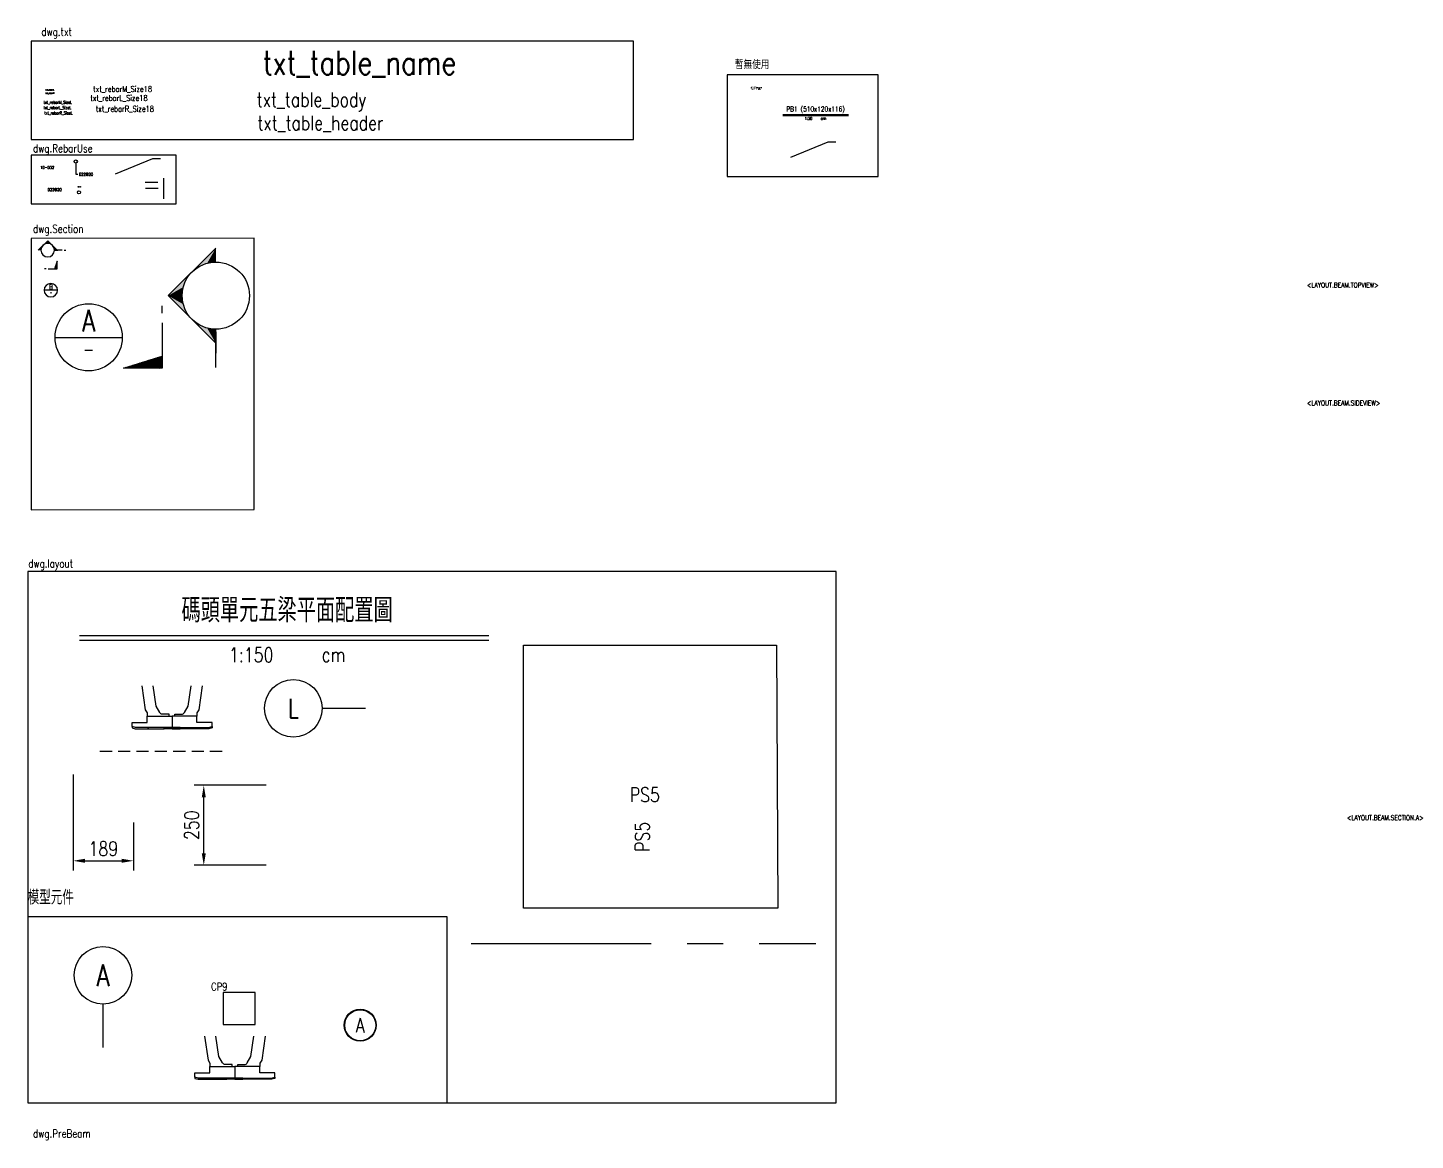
# Model space of a CAD drawing. Extents: x -4754 to 4964, y -19960 to 3942.
# Drawn here: x -4262 to 73, y 466 to 3942 of the extents above; entities that cross this region are included whole.
import ezdxf
from ezdxf.enums import TextEntityAlignment as Align

# ---------------------------------------------------------------- set-up
doc = ezdxf.new("R2010")
doc.units = 0
doc.header["$LTSCALE"] = 3
doc.linetypes.add('CENTER', pattern=[2, 1.25, -0.25, 0.25, -0.25])
doc.linetypes.add('DASHED', pattern=[19.05, 12.7, -6.35])
doc.layers.get('0').update_dxf_attribs({"linetype": 'CONTINUOUS'})
doc.layers.add('HB_0', color=7, linetype='CONTINUOUS', transparency=0.5)
for name, color, linetype in [('HB_DIM', 1, 'CONTINUOUS'), ('HB_SYMBOLS', 7, 'CONTINUOUS'), ('HB_TXT_CTEXT', 2, 'CONTINUOUS'), ('RCAD.PARM.Treatle', 2, 'CONTINUOUS'), ('底圖', 7, 'CONTINUOUS'), ('預鑄樁帽', 6, 'CONTINUOUS'), ('預鑄版_TXT', 2, 'CONTINUOUS')]:
    doc.layers.add(name, color=color, linetype=linetype)
doc.styles.get("Standard").update_dxf_attribs({"font": 'ROMANS.shx', "width": 0.8, "bigfont": 'chineset.shx'})
doc.dimstyles.new('150cm', dxfattribs={"dimscale": 15, "dimtxt": 3, "dimasz": 2.5, "dimexe": 2, "dimexo": 2, "dimgap": 1, "dimtad": 1, "dimdsep": 46, "dimtxsty": 'Standard', "dimcen": 0, "dimclrt": 2, "dimadec": 0, "dimazin": 0, "dimtfac": 1, "dimtix": 1, "dimtmove": 2, "dimatfit": 3, "dimfxl": 1, "dimtolj": 1, "dimtzin": 0, "dimarcsym": 0})

# ---------------------------------------------------------------- blocks, each defined once
blk = doc.blocks.new('C')
at = {"color": 3, "linetype": 'Continuous'}
blk.add_circle((0, 0), 1.2, dxfattribs=at)
blk = doc.blocks.new('SEC2U0-n')
at = {"color": 3}
for p, q in [((-17, 0), (-19, 0)), ((-15, 0), (-7, 0))]:
    blk.add_line(p, q, dxfattribs=at)
at = {"color": 2, "linetype": 'Continuous'}
for p, q in [((-7.5, 0), (-10.6, 0)), ((-9.9, 0), (0, 9.9)), ((0, 9.9), (9.9, 0))]:
    blk.add_line(p, q, dxfattribs=at)
blk.add_circle((0, 0), 7, dxfattribs=at)
for points in [[(-9.9, 0), (-6.1, 3.5), (-4.9, 4.9), (-5.6, 4.3)], [(-9.9, 0), (-6.8, 1.8), (-6.1, 3.5), (-6.8, 1.8)], [(-9.9, 0), (-7, 0), (-6.8, 1.8), (-6.9, 0.9)], [(0, 9.9), (-3.5, 6.1), (-4.9, 4.9), (-4.3, 5.6)], [(0, 9.9), (-1.8, 6.8), (-3.5, 6.1), (-1.8, 6.8)], [(0, 9.9), (0, 7), (-1.8, 6.8), (-0.9, 6.9)], [(0, 9.9), (3.5, 6.1), (4.9, 4.9), (4.3, 5.6)], [(0, 9.9), (1.8, 6.8), (3.5, 6.1), (1.8, 6.8)], [(0, 9.9), (0, 7), (1.8, 6.8), (0.9, 6.9)], [(9.9, 0), (6.1, 3.5), (4.9, 4.9), (5.6, 4.3)], [(9.9, 0), (6.8, 1.8), (6.1, 3.5), (6.8, 1.8)], [(9.9, 0), (7, 0), (6.8, 1.8), (6.9, 0.9)]]:
    blk.add_solid(points, dxfattribs=at)
blk = doc.blocks.new('ST-n')
at = {"color": 2}
blk.add_line((-7, 0), (7, 0), dxfattribs=at)
blk.add_circle((0, 0), 7, dxfattribs=at)
at = {"color": 3, "width": 0.8}
blk.add_attdef('A', text='', height=5, dxfattribs=at).set_placement((0, 3.5), align=Align.MIDDLE)
at = {"color": 1, "width": 0.8}
blk.add_attdef('HB2002', text='', height=2.5, dxfattribs=at).set_placement((0, -2.5), align=Align.MIDDLE)
blk = doc.blocks.new('*X3')
at = {"color": 0, "linetype": 'Continuous'}
for p, q in [((84.48, 269.21), (86.93, 271.66)), ((79, 269.21), (79.03, 269.24)), ((79.17, 269.21), (79.29, 269.32)), ((79.35, 269.21), (79.54, 269.4)), ((79.53, 269.21), (79.8, 269.48)), ((79.71, 269.21), (80.06, 269.56)), ((79.88, 269.21), (80.31, 269.64)), ((80.06, 269.21), (80.57, 269.72)), ((80.24, 269.21), (80.83, 269.8)), ((80.41, 269.21), (81.09, 269.88)), ((80.59, 269.21), (81.34, 269.96)), ((80.77, 269.21), (81.6, 270.04)), ((80.94, 269.21), (81.86, 270.12)), ((81.12, 269.21), (82.11, 270.2)), ((81.3, 269.21), (82.37, 270.29)), ((81.47, 269.21), (82.63, 270.37)), ((81.65, 269.21), (82.89, 270.45)), ((81.83, 269.21), (83.14, 270.53)), ((82, 269.21), (83.4, 270.61)), ((82.18, 269.21), (83.66, 270.69)), ((82.36, 269.21), (83.91, 270.77)), ((82.53, 269.21), (84.17, 270.85)), ((82.71, 269.21), (84.43, 270.93)), ((82.89, 269.21), (84.69, 271.01)), ((83.06, 269.21), (84.94, 271.09)), ((83.24, 269.21), (85.2, 271.17)), ((83.42, 269.21), (85.46, 271.25)), ((83.59, 269.21), (85.71, 271.33)), ((83.77, 269.21), (85.97, 271.41)), ((83.95, 269.21), (86.23, 271.49)), ((84.12, 269.21), (86.49, 271.57)), ((84.3, 269.21), (86.74, 271.65)), ((84.65, 269.21), (86.93, 271.48)), ((84.83, 269.21), (86.93, 271.31)), ((85.01, 269.21), (86.93, 271.13)), ((85.19, 269.21), (86.93, 270.95)), ((85.36, 269.21), (86.93, 270.78)), ((85.54, 269.21), (86.93, 270.6)), ((85.72, 269.21), (86.93, 270.42)), ((85.89, 269.21), (86.93, 270.25)), ((86.07, 269.21), (86.93, 270.07)), ((86.25, 269.21), (86.93, 269.89)), ((86.42, 269.21), (86.93, 269.72)), ((86.6, 269.21), (86.93, 269.54)), ((86.78, 269.21), (86.93, 269.36))]:
    blk.add_line(p, q, dxfattribs=at)
blk = doc.blocks.new('SEND-n')
at = {"color": 3}
for p, q in [((9.4, 0), (0, 0)), ((11.4, 0), (13, 0))]:
    blk.add_line(p, q, dxfattribs=at)
at = {"color": 2, "linetype": 'Continuous'}
blk.add_lwpolyline([(0, 0), (0, 8), (2.5, 0)], close=True, dxfattribs=at)
at = {"color": 2, "linetype": 'Continuous', "rotation": 270}
blk.add_blockref('*X3', (-269.2, 86.9), dxfattribs=at)
blk = doc.blocks.new('rebar_num')
at = {"color": 0, "linetype": 'Continuous', "width": 0.8}
blk.add_attdef('A', text='', height=9, dxfattribs=at).set_placement((-3.1, 3.9), align=Align.MIDDLE_LEFT)
blk = doc.blocks.new('H_Circle_guide')
at = {"layer": 'HB_TXT_CTEXT', "color": 1, "linetype": 'Continuous'}
blk.add_lwpolyline([(0, -5), (0, -40), (6.4, -40)], dxfattribs=at)
blk.add_circle((0, 0), 5, dxfattribs=at)
at = {"color": 0, "linetype": 'Continuous', "width": 0.8}
blk.add_attdef('A', text='', height=9, dxfattribs=at).set_placement((10.1, -40), align=Align.MIDDLE_LEFT)
blk = doc.blocks.new('H_Arrow_guide')
at = {"layer": 'HB_TXT_CTEXT', "color": 1, "linetype": 'Continuous'}
blk.add_lwpolyline([(0, 0, 0, 2.5, 0), (0, -7.5, 0, 0, 0), (0, -37, 0, 0, 0), (7.5, -37, 0, 0, 0)], format="xyseb", dxfattribs=at)
at = {"color": 0, "linetype": 'Continuous', "width": 0.8}
blk.add_attdef('A', text='', height=9, dxfattribs=at).set_placement((9.7, -35.9), align=Align.MIDDLE_LEFT)
blk = doc.blocks.new('beam_title')
at = {"layer": 'HB_TXT_CTEXT', "color": 3, "linetype": 'Continuous'}
blk.add_line((-102.5, 3), (102.5, 3), dxfattribs=at)
at = {"layer": 'HB_TXT_CTEXT', "color": 1, "linetype": 'Continuous'}
blk.add_line((-102.5, 0), (102.5, 0), dxfattribs=at)
at = {"color": 3, "linetype": 'Continuous', "width": 0.8}
blk.add_attdef('A', text='', height=15, dxfattribs=at).set_placement((0, 19.5), align=Align.MIDDLE)
at = {"color": 2, "linetype": 'Continuous', "width": 0.8}
for tag, p in [('1:30', (-22.4, -9)), ('CM', (24.8, -9))]:
    blk.add_attdef(tag, text='', height=9, dxfattribs=at).set_placement(p, align=Align.MIDDLE)
blk = doc.blocks.new('gr_t')
at = {"layer": 'HB_SYMBOLS', "color": 4, "linetype": 'Continuous'}
blk.add_line((0, -6), (0, -15), dxfattribs=at)
blk.add_circle((0, 0), 6, dxfattribs=at)
at = {"layer": 'HB_SYMBOLS', "color": 4, "linetype": 'Continuous', "width": 0.8}
blk.add_attdef('A', text='', height=4.5, dxfattribs=at).set_placement((0, 0), align=Align.MIDDLE)
blk = doc.blocks.new('fender')
at = {"color": 7, "linetype": 'Continuous'}
for points in [[(-94.7, -0.1), (-83.8, -75), (-78, -85.1), (-78, -95.1)], [(94.7, -0.1), (83.8, -75), (78, -85.1), (78, -95.1)]]:
    blk.add_lwpolyline(points, dxfattribs=at)
for points in [[(-9, -95.1), (-9, -89.4, 0.414214), (-9.5, -88.9), (-29.8, -88.9, -0.272631), (-38.5, -83.9), (-50, -63.5), (-59.4, -0.1)], [(9, -95.1), (9, -89.4, -0.414214), (9.5, -88.9), (29.8, -88.9, 0.272631), (38.5, -83.9), (50, -63.5), (59.4, -0.1)]]:
    blk.add_lwpolyline(points, format="xyb", dxfattribs=at)
for points in [[(0, -95.1), (0, -131.1), (-114.4, -131.1), (-125, -127.9), (-125, -115.1), (-78, -115.1), (-78, -95.1)], [(-115, -135.1), (-75, -135.1), (-75, -131.1), (-114.4, -131.1), (-125, -127.9), (-125, -132.1)], [(0, -95.1), (0, -131.1), (114.4, -131.1), (125, -127.9), (125, -115.1), (78, -115.1), (78, -95.1)], [(115, -135.1), (75, -135.1), (75, -131.1), (114.4, -131.1), (125, -127.9), (125, -132.1)], [(-75, -131.1), (-75, -135.1), (-25, -135.1), (-25, -131.1)], [(0, -131.1), (0, -135.1), (-25, -135.1), (-25, -131.1)], [(0, -131.1), (0, -135.1), (25, -135.1), (25, -131.1)], [(75, -131.1), (75, -135.1), (25, -135.1), (25, -131.1)]]:
    blk.add_lwpolyline(points, close=True, dxfattribs=at)
blk = doc.blocks.new('title')
at = {"layer": 'HB_TXT_CTEXT', "color": 3}
blk.add_line((-639.6, 0), (639.6, 0), dxfattribs=at)
at = {"layer": 'HB_TXT_CTEXT', "color": 1}
blk.add_line((-639.6, -15), (639.6, -15), dxfattribs=at)
at = {"color": 3, "linetype": 'Continuous', "width": 0.8}
blk.add_attdef('碼頭單元五梁平面配置圖', text='', height=75, dxfattribs=at).set_placement((9.6, 82.5), align=Align.MIDDLE)
at = {"color": 2, "linetype": 'Continuous', "width": 0.8}
for tag, p in [('1:150', (-102.6, -60.5)), ('CM', (154.5, -60))]:
    blk.add_attdef(tag, text='', height=45, dxfattribs=at).set_placement(p, align=Align.MIDDLE)
blk = doc.blocks.new('*D50')
at = {"layer": 'HB_DIM', "color": 0, "lineweight": -2, "transparency": 16777216}
for p, q in [((-4120.3, 1609.1), (-4120.3, 1309.1)), ((-3931.3, 1459.1), (-3931.3, 1309.1)), ((-4082.8, 1339.1), (-3968.8, 1339.1))]:
    blk.add_line(p, q, dxfattribs=at)
at = {"layer": 'HB_DIM', "color": 0, "transparency": 16777216}
for points in [[(-4082.8, 1345.4), (-4082.8, 1332.9), (-4120.3, 1339.1)], [(-3968.8, 1345.4), (-3968.8, 1332.9), (-3931.3, 1339.1)]]:
    blk.add_solid(points, dxfattribs=at)
at = {"layer": 'HB_DIM', "color": 2, "transparency": 16777216, "insert": (-4025.8, 1376.6), "char_height": 45, "attachment_point": 5}
blk.add_mtext('\\A1;189', dxfattribs=at)
blk = doc.blocks.new('*D51')
at = {"layer": 'HB_DIM', "color": 0, "lineweight": -2, "transparency": 16777216}
for p, q in [((-3517, 1575.2), (-3742, 1575.2)), ((-3712, 1362.7), (-3712, 1537.7)), ((-3517, 1325.2), (-3742, 1325.2))]:
    blk.add_line(p, q, dxfattribs=at)
at = {"layer": 'HB_DIM', "color": 0, "transparency": 16777216}
for points in [[(-3718.2, 1537.7), (-3705.7, 1537.7), (-3712, 1575.2)], [(-3718.2, 1362.7), (-3705.7, 1362.7), (-3712, 1325.2)]]:
    blk.add_solid(points, dxfattribs=at)
at = {"layer": 'HB_DIM', "color": 2, "transparency": 16777216, "insert": (-3749.5, 1450.2), "char_height": 45, "attachment_point": 5, "rotation": 90}
blk.add_mtext('\\A1;250', dxfattribs=at)
blk = doc.blocks.new('pilecap')
at = {"layer": '預鑄樁帽', "linetype": 'DASHED', "ltscale": 100}
blk.add_lwpolyline([(-50, -50), (50, -50), (50, 50), (-50, 50)], close=True, dxfattribs=at)
at = {"width": 0.8}
blk.add_attdef('A', text='', height=24, dxfattribs=at).set_placement((-61.9, 68.6), align=Align.MIDDLE)
blk = doc.blocks.new('linelabel')
at = {"layer": 'HB_SYMBOLS', "color": 4, "linetype": 'Continuous'}
blk.add_line((0, -90), (0, -225), dxfattribs=at)
blk.add_circle((0, 0), 90, dxfattribs=at)
at = {"color": 4, "width": 0.8}
blk.add_attdef('A', text='', height=67.5, dxfattribs=at).set_placement((0, 0), align=Align.MIDDLE)
blk = doc.blocks.new('pile')
at = {"layer": 'HB_0', "linetype": 'Continuous'}
for radius in [50, 48.4]:
    blk.add_circle((0, 0), radius, dxfattribs=at)
at = {"color": 2, "width": 0.8}
blk.add_attdef('A', text='', height=45, dxfattribs=at).set_placement((0, 0), align=Align.MIDDLE_CENTER)
blk = doc.blocks.new('C_Red')
at = {"color": 1, "linetype": 'Continuous'}
blk.add_circle((0, 0), 1.2, dxfattribs=at)
blk = doc.blocks.new('m_H_Blk_Big_Texts')
at = {"color": 2}
blk.add_line((-105, 0), (105, 0), dxfattribs=at)
blk.add_circle((0, 0), 105, dxfattribs=at)
at = {"color": 3, "linetype": 'Continuous', "width": 0.8}
blk.add_attdef('A', text='', height=67.5, dxfattribs=at).set_placement((0, 52.5), align=Align.MIDDLE)
at = {"color": 1, "width": 0.8}
blk.add_attdef('HB2002', text='', height=37.5, rotation=0, dxfattribs=at).set_placement((0, -37.5), align=Align.MIDDLE)
blk = doc.blocks.new('m_H_Blk_Big_Major')
at = {"color": 2, "linetype": 'Continuous'}
for p, q in [((-148.5, 0), (0, 148.5)), ((0, -148.5), (-148.5, 0)), ((0, -112.6), (0, -159.3))]:
    blk.add_line(p, q, dxfattribs=at)
at = {"color": 3}
for p, q in [((0, -225), (0, -105)), ((0, -150), (0, -180))]:
    blk.add_line(p, q, dxfattribs=at)
at = {"color": 2, "linetype": 'Continuous'}
blk.add_circle((0, 0), 105, dxfattribs=at)
for points in [[(0, 148.5), (-52.5, 90.9), (-74.2, 74.2), (-63.9, 83.3)], [(0, 148.5), (-27.2, 101.4), (-52.5, 90.9), (-27.2, 101.4)], [(0, 148.5), (0, 105), (-27.2, 101.4), (-13.7, 104.1)], [(-148.5, 0), (-90.9, 52.5), (-74.2, 74.2), (-83.3, 63.9)], [(-148.5, 0), (-101.4, 27.2), (-90.9, 52.5), (-101.4, 27.2)], [(-148.5, 0), (-105, 0), (-101.4, 27.2), (-104.1, 13.7)], [(-148.5, 0), (-101.4, -27.2), (-90.9, -52.5), (-101.4, -27.2)], [(-148.5, 0), (-90.9, -52.5), (-74.2, -74.2), (-83.3, -63.9)], [(-148.5, 0), (-105, 0), (-101.4, -27.2), (-104.1, -13.7)], [(0, -148.5), (-52.5, -90.9), (-74.2, -74.2), (-63.9, -83.3)], [(0, -148.5), (-27.2, -101.4), (-52.5, -90.9), (-27.2, -101.4)], [(0, -148.5), (0, -105), (-27.2, -101.4), (-13.7, -104.1)]]:
    blk.add_solid(points, dxfattribs=at)
blk = doc.blocks.new('m_H_Blk_Big_Minor')
at = {"color": 3}
for p, q in [((0, -24.4), (0, -0.7)), ((0, -54.1), (0, -195.7))]:
    blk.add_line(p, q, dxfattribs=at)
at = {"color": 2, "linetype": 'Continuous'}
blk.add_lwpolyline([(0, -195.7), (-120, -195.7), (0, -158.2)], close=True, dxfattribs=at)
at = {"color": 2, "linetype": 'Continuous', "xscale": 14.99999999999999, "yscale": 14.99999999999999, "zscale": 14.99999999999999, "rotation": 8.609491451989738e-07}
blk.add_blockref('*X3', (-1303.9, -4233.9), dxfattribs=at)

msp = doc.modelspace()

# ---------------------------------------------------------------- linework, layer by layer
at = {"linetype": 'Continuous'}
msp.add_line((-3854.807, 3440.07), (-3893.807, 3440.07), dxfattribs=at)
for points in [[(-4251.563, 3900.222), (-4251.563, 3592.771), (-2369.433, 3592.771), (-2369.433, 3900.222)], [(-4251.563, 3543.963), (-4251.563, 3391.612), (-3798.441, 3391.612), (-3798.441, 3543.963)], [(-4251.563, 3283.603), (-4251.563, 2436.078), (-3554.139, 2436.687), (-3554.139, 3284.212)], [(-4261.946, 1163.54), (-4261.946, 583.27), (-2951.385, 583.27), (-2951.385, 1163.54)]]:
    msp.add_lwpolyline(points, close=True, dxfattribs=at)
at = {"color": 0, "linetype": 'Continuous'}
msp.add_lwpolyline([(-2076.267, 3795.152), (-2076.267, 3477.063), (-1604.961, 3477.063), (-1604.961, 3795.152)], close=True, dxfattribs=at)
at = {"color": 7, "linetype": 'Continuous'}
msp.add_lwpolyline([(-4261.946, 2242.613), (-4261.946, 583.27), (-1735.853, 583.27), (-1735.853, 2242.613)], close=True, dxfattribs=at)
at = {"linetype": 'DASHED'}
msp.add_lwpolyline([(-4036.705, 1681.152), (-3806.896, 1681.152), (-3642.424, 1681.152)], dxfattribs=at)
at = {"color": 252, "linetype": 'CENTER', "ltscale": 150}
msp.add_lwpolyline([(-2876.368, 1080.944), (-1799.622, 1080.944)], dxfattribs=at)
at = {"layer": 'HB_0', "color": 3, "linetype": 'Continuous'}
msp.add_line((-3855.913, 3458.049), (-3894.913, 3458.049), dxfattribs=at)
at = {"layer": 'HB_DIM', "color": 4, "linetype": 'Continuous'}
msp.add_line((-3836.399, 3407.472), (-3836.399, 3472.216), dxfattribs=at)
at = {"layer": 'RCAD.PARM.Treatle', "color": 4, "linetype": 'Continuous'}
msp.add_lwpolyline([(-1877.505, 3537.904), (-1761.278, 3585.793), (-1737.494, 3585.793)], dxfattribs=at)
at = {"layer": 'RCAD.PARM.Treatle', "color": 1, "linetype": 'Continuous'}
msp.add_lwpolyline([(-3987.325, 3486.045), (-3871.098, 3533.934), (-3847.314, 3533.934)], dxfattribs=at)
msp.add_circle((-4101.965, 3427.863), 5, dxfattribs=at)
at = {"layer": '底圖', "color": 4, "linetype": 'Continuous'}
msp.add_lwpolyline([(-1922.391, 2012.664), (-1918.264, 1190.813), (-2712.795, 1190.813), (-2712.795, 2012.664), (-1922.391, 2012.664)], dxfattribs=at)

# ---------------------------------------------------------------- block references
at = {"color": 0, "linetype": 'Continuous'}
ref = msp.add_blockref('beam_title', (-1800.599, 3667.522), dxfattribs=at)
ref.add_attrib('A', 'PB1 (510x120x116)', dxfattribs={"color": 0, "linetype": 'Continuous', "height": 15, "width": 0.8}).set_placement((-1800.601, 3687.02), align=Align.MIDDLE)
ref.add_attrib('1:30', '1:30', dxfattribs={"color": 0, "linetype": 'Continuous', "height": 9, "width": 0.8}).set_placement((-1823.034, 3658.519), align=Align.MIDDLE)
ref.add_attrib('CM', 'cm', dxfattribs={"color": 0, "linetype": 'Continuous', "height": 9, "width": 0.8}).set_placement((-1775.761, 3658.52), align=Align.MIDDLE)
for name, p in [('H_Circle_guide', (-4111.967, 3524.119)), ('H_Arrow_guide', (-4209.53, 3471.961))]:
    msp.add_blockref(name, p, dxfattribs=at).add_auto_attribs({'A': 'D22@20'})
ref = msp.add_blockref('rebar_num', (-4220.005, 3501.592), dxfattribs=at)
ref.add_attrib('A', '10-D32', dxfattribs={"linetype": 'Continuous', "height": 9, "width": 0.8}).set_placement((-4223.134, 3505.462), align=Align.MIDDLE_LEFT)
at = {"linetype": 'Continuous'}
for name, p in [('C_Red', (-4098.506, 3444.707)), ('m_H_Blk_Big_Major', (-3674.304, 3104.919)), ('m_H_Blk_Big_Minor', (-3842.374, 3074.209))]:
    msp.add_blockref(name, p, dxfattribs=at)
for name, p, values in [('m_H_Blk_Big_Texts', (-4071.673, 2974.625), {'A': 'A', 'HB2002': '-'}), ('title', (-3461.128, 2043.086), {'碼頭單元五梁平面配置圖': '碼頭單元五梁平面配置圖', '1:150': '1:150', 'CM': 'cm'}), ('linelabel', (-4027.022, 981.242), {'A': 'A'}), ('pile', (-3223.332, 825.376), {'A': 'A'})]:
    msp.add_blockref(name, p, dxfattribs=at).add_auto_attribs(values)
for p in [(-3811.213, 1886.233), (-3614.627, 791.464)]:
    msp.add_blockref('fender', p)
msp.add_blockref('pilecap', (-3601.628, 877.275)).add_auto_attribs({'A': 'CP9'})
at = {"layer": 'RCAD.PARM.Treatle', "linetype": 'Continuous'}
msp.add_blockref('C', (-4103.513, 3445.031), dxfattribs=at)
at = {"layer": 'RCAD.PARM.Treatle', "linetype": 'Continuous', "xscale": -3.000000000160651, "yscale": 2.999999999925704, "zscale": 3, "rotation": 359.9999999991219}
for name, p in [('SEC2U0-n', (-4199.553, 3246.978)), ('SEND-n', (-4170.221, 3188.589))]:
    msp.add_blockref(name, p, dxfattribs=at)
at = {"layer": 'RCAD.PARM.Treatle', "linetype": 'Continuous'}
ref = msp.add_blockref('ST-n', (-4189.749, 3121.822), dxfattribs=dict(at, xscale=-3.000000000160651, yscale=2.999999999925704, zscale=3, rotation=359.9999999991219))
ref.add_attrib('HB2002', '-', dxfattribs={"layer": '0', "color": 1, "height": 7.5, "rotation": 360, "width": 0.8}).set_placement((-4189.749, 3114.322), align=Align.MIDDLE)
ref.add_attrib('A', 'B', dxfattribs={"layer": '0', "color": 3, "height": 15, "rotation": 360, "width": 0.8}).set_placement((-4189.749, 3132.322), align=Align.MIDDLE)
at = {"layer": '底圖'}
ref = msp.add_blockref('gr_t', (-3432.097, 1815.553), dxfattribs=dict(at, xscale=15, yscale=15, zscale=15, rotation=90))
ref.add_attrib('A', 'L', dxfattribs={"layer": 'HB_SYMBOLS', "color": 4, "linetype": 'Continuous', "height": 60, "width": 0.8}).set_placement((-3432.097, 1815.553), align=Align.MIDDLE)

# ---------------------------------------------------------------- texts
at = {"color": 0, "linetype": 'Continuous', "char_height": 25, "width": 191.4764, "attachment_point": 1}
for s, insert in [('{dwg.txt}', (-4219.362, 3941.997)), ('{暫無使用}', (-2052.714, 3838.126)), ('{dwg.RebarUse}', (-4245.415, 3577.605)), ('{dwg.Section}', (-4245.415, 3326.24)), ('{dwg.layout}', (-4260.149, 2280.383)), ('{dwg.PreBeam}', (-4245.415, 499.264))]:
    msp.add_mtext(s, dxfattribs=dict(at, insert=insert))
at = {"linetype": 'Continuous', "insert": (-4261.946, 1247.362), "char_height": 45, "width": 231.61621, "attachment_point": 1}
msp.add_mtext('{模型元件}', dxfattribs=at)
at = {"layer": 'HB_DIM', "color": 2, "linetype": 'Continuous', "width": 0.8}
msp.add_text('txt_rebarL', height=4.5, dxfattribs=at).set_placement((-4206.308, 3748.175), align=Align.MIDDLE_LEFT)
msp.add_text('txt_rebarR', height=4.5, dxfattribs=at).set_placement((-4178.696, 3737.422), align=Align.MIDDLE_RIGHT)
at = {"layer": 'HB_TXT_CTEXT', "color": 3, "linetype": 'Continuous', "width": 0.8}
msp.add_text('txt_table_name', height=75, rotation=360, dxfattribs=at).set_placement((-3225.274, 3832.778), align=Align.MIDDLE_CENTER)
at = {"layer": 'HB_TXT_CTEXT', "linetype": 'Continuous', "width": 0.8}
for s, height, p in [('txt_rebarL_Size18', 18, (-4066.469, 3722.36)), ('斷面"A"', 9, (-2004.538, 3752.009)), ('txt_rebarL_SizeL', 9, (-4212.768, 3692.291))]:
    msp.add_text(s, height=height, dxfattribs=at).set_placement(p, align=Align.MIDDLE_LEFT)
for s, height, p in [('txt_rebarM_Size18', 18, (-3965.472, 3750.437)), ('txt_rebarM_SizeL', 9, (-4168.078, 3709.036))]:
    msp.add_text(s, height=height, dxfattribs=at).set_placement(p, align=Align.MIDDLE_CENTER)
at = {"layer": 'HB_TXT_CTEXT', "color": 2, "linetype": 'Continuous', "width": 0.8}
msp.add_text('txt_table_body', height=45, rotation=360, dxfattribs=at).set_placement((-3375.569, 3717.66), align=Align.MIDDLE_CENTER)
at = {"layer": 'HB_TXT_CTEXT', "linetype": 'Continuous', "width": 0.8}
for s, height, p in [('txt_rebarR_Size18', 18, (-3867.547, 3688.623)), ('txt_rebarR_SizeL', 9, (-4122.052, 3675.426))]:
    msp.add_text(s, height=height, dxfattribs=at).set_placement(p, align=Align.MIDDLE_RIGHT)
at = {"layer": 'HB_TXT_CTEXT', "color": 4, "linetype": 'Continuous', "width": 0.8}
msp.add_text('txt_table_header', height=45, rotation=360, dxfattribs=at).set_placement((-3347.633, 3644.755), align=Align.MIDDLE_CENTER)
at = {"layer": 'RCAD.PARM.Treatle', "color": 4, "linetype": 'Continuous', "width": 0.8}
for s, p in [('<LAYOUT.BEAM.TOPVIEW>', (-265.277, 3125.95)), ('<LAYOUT.BEAM.SIDEVIEW>', (-265.427, 2757.507))]:
    msp.add_text(s, height=15, rotation=360, dxfattribs=at).set_placement(p, align=Align.BOTTOM_LEFT)
msp.add_text('<LAYOUT.BEAM.SECTION.A>', height=15, rotation=360, dxfattribs=at).set_placement((-140.466, 1466.211))
at = {"layer": '預鑄版_TXT', "linetype": 'Continuous', "width": 0.8}
msp.add_text('PS5', height=45, dxfattribs=at).set_placement((-2334.135, 1545.498), align=Align.MIDDLE)
msp.add_text('PS5', height=45, rotation=90, dxfattribs=at).set_placement((-2341.599, 1414.131), align=Align.MIDDLE)

# ---------------------------------------------------------------- dimensions: what is measured, and where the dimension line sits
at = {"layer": 'HB_DIM'}
dim = msp.add_linear_dim(base=(-3931.279, 1339.127), p1=(-4120.279, 1639.127), p2=(-3931.279, 1489.127), dimstyle='150cm', dxfattribs=at)
dim.commit()
dim.dimension.update_dxf_attribs({"geometry": '*D50', "text_midpoint": (-4025.779, 1376.627)})
dim = msp.add_linear_dim(base=(-3711.983, 1575.232), p1=(-3486.983, 1325.232), p2=(-3486.983, 1575.232), angle=90, dimstyle='150cm', dxfattribs=at)
dim.commit()
dim.dimension.update_dxf_attribs({"geometry": '*D51', "text_midpoint": (-3749.483, 1450.232)})

doc.saveas('drawing.dxf')
